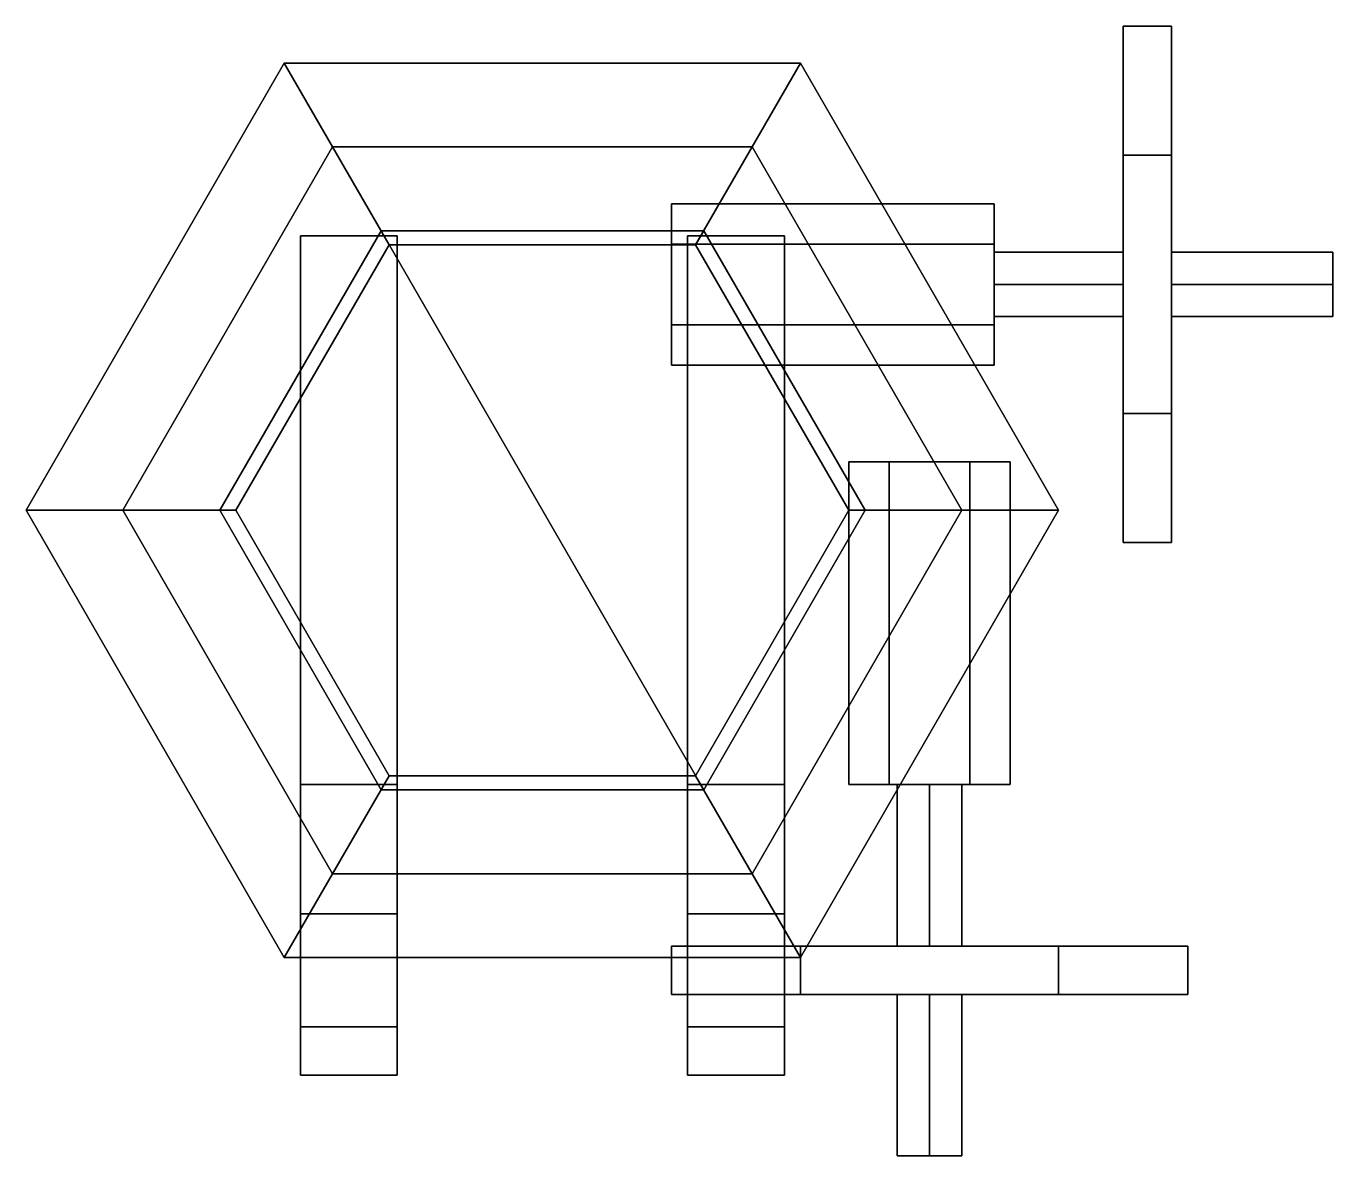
# Model space of a CAD drawing. Extents: x -0.32 to 0.49, y -0.4 to 0.3.
import ezdxf

# ---------------------------------------------------------------- set-up
doc = ezdxf.new("R2010")
doc.units = 0
doc.layers.add('TURRET', color=2, linetype='CONTINUOUS')

msp = doc.modelspace()

# ---------------------------------------------------------------- linework, layer by layer
at = {"layer": 'TURRET'}
for points in [[(0.36, -0.02, 1.07), (0.36, 0.3, 1.07), (0.36, 0.22, 0.93144), (0.36, 0.06, 0.93144)], [(0.36, 0.06, 1.20856), (0.36, 0.22, 1.20856), (0.36, 0.3, 1.07), (0.36, -0.02, 1.07)], [(0.39, 0.3, 1.07), (0.39, 0.22, 0.93144), (0.36, 0.22, 0.93144), (0.36, 0.3, 1.07)], [(0.39, 0.22, 1.20856), (0.39, 0.3, 1.07), (0.36, 0.3, 1.07), (0.36, 0.22, 1.20856)], [(0.39, 0.06, 0.93144), (0.39, 0.22, 0.93144), (0.39, 0.3, 1.07), (0.39, -0.02, 1.07)], [(0.39, -0.02, 1.07), (0.39, 0.3, 1.07), (0.39, 0.22, 1.20856), (0.39, 0.06, 1.20856)], [(-0.16, 0.27713), (-0.32, 0), (-0.32, 0, 0.32), (-0.16, 0.27713, 0.32)], [(-0.16, 0.27713, 0.32), (-0.32, 0, 0.32), (-0.26, 0, 0.39), (-0.13, 0.22517, 0.39)], [(0.16, 0.27713), (-0.16, 0.27713), (-0.16, 0.27713, 0.32), (0.16, 0.27713, 0.32)], [(0.16, 0.27713, 0.32), (-0.16, 0.27713, 0.32), (-0.13, 0.22517, 0.39), (0.13, 0.22517, 0.39)], [(0.32, 0, 0.32), (0.16, 0.27713, 0.32), (0.13, 0.22517, 0.39), (0.26, 0, 0.39)], [(0.32, 0), (0.16, 0.27713), (0.16, 0.27713, 0.32), (0.32, 0, 0.32)], [(-0.13, 0.22517, 0.39), (-0.26, 0, 0.39), (-0.19, 0, 0.8), (-0.095, 0.16454, 0.8)], [(0.13, 0.22517, 0.39), (-0.13, 0.22517, 0.39), (-0.095, 0.16454, 0.8), (0.095, 0.16454, 0.8)], [(0.26, 0, 0.39), (0.13, 0.22517, 0.39), (0.095, 0.16454, 0.8), (0.19, 0, 0.8)], [(0.39, 0.22, 0.93144), (0.39, 0.06, 0.93144), (0.36, 0.06, 0.93144), (0.36, 0.22, 0.93144)], [(0.39, 0.06, 1.20856), (0.39, 0.22, 1.20856), (0.36, 0.22, 1.20856), (0.36, 0.06, 1.20856)], [(0.08, 0.09, 1.07), (0.08, 0.19, 1.07), (0.08, 0.165, 1.0267), (0.08, 0.115, 1.0267)], [(0.08, 0.115, 1.1133), (0.08, 0.165, 1.1133), (0.08, 0.19, 1.07), (0.08, 0.09, 1.07)], [(0.28, 0.19, 1.07), (0.28, 0.165, 1.0267), (0.08, 0.165, 1.0267), (0.08, 0.19, 1.07)], [(0.28, 0.165, 1.1133), (0.28, 0.19, 1.07), (0.08, 0.19, 1.07), (0.08, 0.165, 1.1133)], [(0.28, 0.115, 1.0267), (0.28, 0.165, 1.0267), (0.28, 0.19, 1.07), (0.28, 0.09, 1.07)], [(0.28, 0.09, 1.07), (0.28, 0.19, 1.07), (0.28, 0.165, 1.1133), (0.28, 0.115, 1.1133)], [(-0.2, 0, 1.06), (-0.1, -0.17321, 1.06), (0.1, -0.17321, 1.06), (-0.1, 0.17321, 1.06)], [(-0.1, 0.17321, 0.83), (-0.2, 0, 0.83), (-0.2, 0, 1.06), (-0.1, 0.17321, 1.06)], [(-0.095, 0.16454, 0.8), (-0.19, 0, 0.8), (-0.2, 0, 0.83), (-0.1, 0.17321, 0.83)], [(-0.1, 0.17321, 1.06), (0.1, -0.17321, 1.06), (0.2, 0, 1.06), (0.1, 0.17321, 1.06)], [(0.1, 0.17321, 0.83), (-0.1, 0.17321, 0.83), (-0.1, 0.17321, 1.06), (0.1, 0.17321, 1.06)], [(0.095, 0.16454, 0.8), (-0.095, 0.16454, 0.8), (-0.1, 0.17321, 0.83), (0.1, 0.17321, 0.83)], [(0.19, 0, 0.8), (0.095, 0.16454, 0.8), (0.1, 0.17321, 0.83), (0.2, 0, 0.83)], [(0.2, 0, 0.83), (0.1, 0.17321, 0.83), (0.1, 0.17321, 1.06), (0.2, 0, 1.06)], [(-0.09, 0.17, 1.06), (-0.09, -0.17, 1.06), (-0.15, -0.17, 1.06), (-0.15, 0.17, 1.06)], [(-0.15, 0.17, 1.06), (-0.15, -0.17, 1.06), (-0.15, -0.35, 1.38), (-0.15, -0.25, 1.48)], [(-0.09, -0.25, 1.48), (-0.09, 0.17, 1.06), (-0.15, 0.17, 1.06), (-0.15, -0.25, 1.48)], [(-0.09, -0.35, 1.38), (-0.09, -0.17, 1.06), (-0.09, 0.17, 1.06), (-0.09, -0.25, 1.48)], [(0.28, 0.165, 1.0267), (0.28, 0.115, 1.0267), (0.08, 0.115, 1.0267), (0.08, 0.165, 1.0267)], [(0.28, 0.115, 1.1133), (0.28, 0.165, 1.1133), (0.08, 0.165, 1.1133), (0.08, 0.115, 1.1133)], [(0.15, 0.17, 1.06), (0.15, -0.17, 1.06), (0.09, -0.17, 1.06), (0.09, 0.17, 1.06)], [(0.15, -0.25, 1.48), (0.15, 0.17, 1.06), (0.09, 0.17, 1.06), (0.09, -0.25, 1.48)], [(0.09, 0.17, 1.06), (0.09, -0.17, 1.06), (0.09, -0.35, 1.38), (0.09, -0.25, 1.48)], [(0.15, -0.35, 1.38), (0.15, -0.17, 1.06), (0.15, 0.17, 1.06), (0.15, -0.25, 1.48)], [(0.36, 0.16, 1.07), (0.36, 0.14, 1.05), (0.28, 0.14, 1.05), (0.28, 0.16, 1.07)], [(0.36, 0.14, 1.09), (0.36, 0.16, 1.07), (0.28, 0.16, 1.07), (0.28, 0.14, 1.09)], [(0.49, 0.16, 1.17), (0.49, 0.14, 1.15), (0.39, 0.14, 1.15), (0.39, 0.16, 1.17)], [(0.49, 0.14, 1.19), (0.49, 0.16, 1.17), (0.39, 0.16, 1.17), (0.39, 0.14, 1.19)], [(0.49, 0.12, 1.17), (0.49, 0.14, 1.15), (0.49, 0.16, 1.17), (0.49, 0.14, 1.19)], [(0.36, 0.14, 1.05), (0.36, 0.12, 1.07), (0.28, 0.12, 1.07), (0.28, 0.14, 1.05)], [(0.36, 0.12, 1.07), (0.36, 0.14, 1.09), (0.28, 0.14, 1.09), (0.28, 0.12, 1.07)], [(0.49, 0.14, 1.15), (0.49, 0.12, 1.17), (0.39, 0.12, 1.17), (0.39, 0.14, 1.15)], [(0.49, 0.12, 1.17), (0.49, 0.14, 1.19), (0.39, 0.14, 1.19), (0.39, 0.12, 1.17)], [(0.28, 0.115, 1.0267), (0.28, 0.09, 1.07), (0.08, 0.09, 1.07), (0.08, 0.115, 1.0267)], [(0.28, 0.09, 1.07), (0.28, 0.115, 1.1133), (0.08, 0.115, 1.1133), (0.08, 0.09, 1.07)], [(0.39, 0.06, 0.93144), (0.39, -0.02, 1.07), (0.36, -0.02, 1.07), (0.36, 0.06, 0.93144)], [(0.39, -0.02, 1.07), (0.39, 0.06, 1.20856), (0.36, 0.06, 1.20856), (0.36, -0.02, 1.07)], [(0.215, 0.03, 1.0033), (0.19, 0.03, 0.96), (0.19, -0.17, 0.96), (0.215, -0.17, 1.0033)], [(0.29, 0.03, 0.96), (0.19, 0.03, 0.96), (0.215, 0.03, 1.0033), (0.265, 0.03, 1.0033)], [(0.19, 0.03, 0.96), (0.215, 0.03, 0.9167), (0.215, -0.17, 0.9167), (0.19, -0.17, 0.96)], [(0.265, 0.03, 0.9167), (0.215, 0.03, 0.9167), (0.19, 0.03, 0.96), (0.29, 0.03, 0.96)], [(0.215, 0.03, 0.9167), (0.265, 0.03, 0.9167), (0.265, -0.17, 0.9167), (0.215, -0.17, 0.9167)], [(0.265, 0.03, 1.0033), (0.215, 0.03, 1.0033), (0.215, -0.17, 1.0033), (0.265, -0.17, 1.0033)], [(0.29, 0.03, 0.96), (0.265, 0.03, 1.0033), (0.265, -0.17, 1.0033), (0.29, -0.17, 0.96)], [(0.265, 0.03, 0.9167), (0.29, 0.03, 0.96), (0.29, -0.17, 0.96), (0.265, -0.17, 0.9167)], [(-0.32, 0), (-0.16, -0.27713), (-0.16, -0.27713, 0.32), (-0.32, 0, 0.32)], [(-0.32, 0, 0.32), (-0.16, -0.27713, 0.32), (-0.13, -0.22517, 0.39), (-0.26, 0, 0.39)], [(-0.26, 0, 0.39), (-0.13, -0.22517, 0.39), (-0.095, -0.16454, 0.8), (-0.19, 0, 0.8)], [(-0.2, 0, 0.83), (-0.1, -0.17321, 0.83), (-0.1, -0.17321, 1.06), (-0.2, 0, 1.06)], [(-0.19, 0, 0.8), (-0.095, -0.16454, 0.8), (-0.1, -0.17321, 0.83), (-0.2, 0, 0.83)], [(0.13, -0.22517, 0.39), (0.26, 0, 0.39), (0.19, 0, 0.8), (0.095, -0.16454, 0.8)], [(0.095, -0.16454, 0.8), (0.19, 0, 0.8), (0.2, 0, 0.83), (0.1, -0.17321, 0.83)], [(0.1, -0.17321, 0.83), (0.2, 0, 0.83), (0.2, 0, 1.06), (0.1, -0.17321, 1.06)], [(0.16, -0.27713, 0.32), (0.32, 0, 0.32), (0.26, 0, 0.39), (0.13, -0.22517, 0.39)], [(0.16, -0.27713), (0.32, 0), (0.32, 0, 0.32), (0.16, -0.27713, 0.32)], [(-0.15, -0.35, 1.38), (-0.15, -0.17, 1.06), (-0.09, -0.17, 1.06), (-0.09, -0.35, 1.38)], [(-0.13, -0.22517, 0.39), (0.13, -0.22517, 0.39), (0.095, -0.16454, 0.8), (-0.095, -0.16454, 0.8)], [(-0.095, -0.16454, 0.8), (0.095, -0.16454, 0.8), (0.1, -0.17321, 0.83), (-0.1, -0.17321, 0.83)], [(0.09, -0.35, 1.38), (0.09, -0.17, 1.06), (0.15, -0.17, 1.06), (0.15, -0.35, 1.38)], [(0.265, -0.17, 1.0033), (0.215, -0.17, 1.0033), (0.19, -0.17, 0.96), (0.29, -0.17, 0.96)], [(0.29, -0.17, 0.96), (0.19, -0.17, 0.96), (0.215, -0.17, 0.9167), (0.265, -0.17, 0.9167)], [(0.24, -0.27, 0.94), (0.22, -0.27, 0.96), (0.22, -0.17, 0.96), (0.24, -0.17, 0.94)], [(0.22, -0.27, 0.96), (0.24, -0.27, 0.98), (0.24, -0.17, 0.98), (0.22, -0.17, 0.96)], [(0.26, -0.27, 0.96), (0.24, -0.27, 0.94), (0.24, -0.17, 0.94), (0.26, -0.17, 0.96)], [(0.24, -0.27, 0.98), (0.26, -0.27, 0.96), (0.26, -0.17, 0.96), (0.24, -0.17, 0.98)], [(-0.1, -0.17321, 0.83), (0.1, -0.17321, 0.83), (0.1, -0.17321, 1.06), (-0.1, -0.17321, 1.06)], [(-0.16, -0.27713, 0.32), (0.16, -0.27713, 0.32), (0.13, -0.22517, 0.39), (-0.13, -0.22517, 0.39)], [(-0.09, -0.32, 1.48), (-0.09, -0.25, 1.48), (-0.15, -0.25, 1.48), (-0.15, -0.32, 1.48)], [(-0.15, -0.25, 1.48), (-0.15, -0.35, 1.38), (-0.15, -0.35, 1.45), (-0.15, -0.32, 1.48)], [(-0.09, -0.35, 1.45), (-0.09, -0.35, 1.38), (-0.09, -0.25, 1.48), (-0.09, -0.32, 1.48)], [(0.15, -0.32, 1.48), (0.15, -0.25, 1.48), (0.09, -0.25, 1.48), (0.09, -0.32, 1.48)], [(0.09, -0.25, 1.48), (0.09, -0.35, 1.38), (0.09, -0.35, 1.45), (0.09, -0.32, 1.48)], [(0.15, -0.35, 1.45), (0.15, -0.35, 1.38), (0.15, -0.25, 1.48), (0.15, -0.32, 1.48)], [(0.16, -0.27, 1.09856), (0.32, -0.27, 1.09856), (0.4, -0.27, 0.96), (0.08, -0.27, 0.96)], [(0.08, -0.3, 0.96), (0.16, -0.3, 1.09856), (0.16, -0.27, 1.09856), (0.08, -0.27, 0.96)], [(0.08, -0.27, 0.96), (0.4, -0.27, 0.96), (0.32, -0.27, 0.82144), (0.16, -0.27, 0.82144)], [(0.16, -0.3, 0.82144), (0.08, -0.3, 0.96), (0.08, -0.27, 0.96), (0.16, -0.27, 0.82144)], [(0.32, -0.3, 0.82144), (0.16, -0.3, 0.82144), (0.16, -0.27, 0.82144), (0.32, -0.27, 0.82144)], [(0.16, -0.3, 1.09856), (0.32, -0.3, 1.09856), (0.32, -0.27, 1.09856), (0.16, -0.27, 1.09856)], [(0.32, -0.3, 1.09856), (0.4, -0.3, 0.96), (0.4, -0.27, 0.96), (0.32, -0.27, 1.09856)], [(0.4, -0.3, 0.96), (0.32, -0.3, 0.82144), (0.32, -0.27, 0.82144), (0.4, -0.27, 0.96)], [(-0.16, -0.27713), (0.16, -0.27713), (0.16, -0.27713, 0.32), (-0.16, -0.27713, 0.32)], [(0.08, -0.3, 0.96), (0.4, -0.3, 0.96), (0.32, -0.3, 1.09856), (0.16, -0.3, 1.09856)], [(0.16, -0.3, 0.82144), (0.32, -0.3, 0.82144), (0.4, -0.3, 0.96), (0.08, -0.3, 0.96)], [(0.24, -0.4, 1.04), (0.22, -0.4, 1.06), (0.22, -0.3, 1.06), (0.24, -0.3, 1.04)], [(0.22, -0.4, 1.06), (0.24, -0.4, 1.08), (0.24, -0.3, 1.08), (0.22, -0.3, 1.06)], [(0.26, -0.4, 1.06), (0.24, -0.4, 1.04), (0.24, -0.3, 1.04), (0.26, -0.3, 1.06)], [(0.24, -0.4, 1.08), (0.26, -0.4, 1.06), (0.26, -0.3, 1.06), (0.24, -0.3, 1.08)], [(-0.15, -0.32, 1.48), (-0.15, -0.35, 1.45), (-0.09, -0.35, 1.45), (-0.09, -0.32, 1.48)], [(0.09, -0.32, 1.48), (0.09, -0.35, 1.45), (0.15, -0.35, 1.45), (0.15, -0.32, 1.48)], [(-0.15, -0.35, 1.45), (-0.15, -0.35, 1.38), (-0.09, -0.35, 1.38), (-0.09, -0.35, 1.45)], [(0.09, -0.35, 1.45), (0.09, -0.35, 1.38), (0.15, -0.35, 1.38), (0.15, -0.35, 1.45)], [(0.22, -0.4, 1.06), (0.24, -0.4, 1.04), (0.26, -0.4, 1.06), (0.24, -0.4, 1.08)]]:
    msp.add_3dface(points, dxfattribs=at)

doc.saveas('drawing.dxf')
